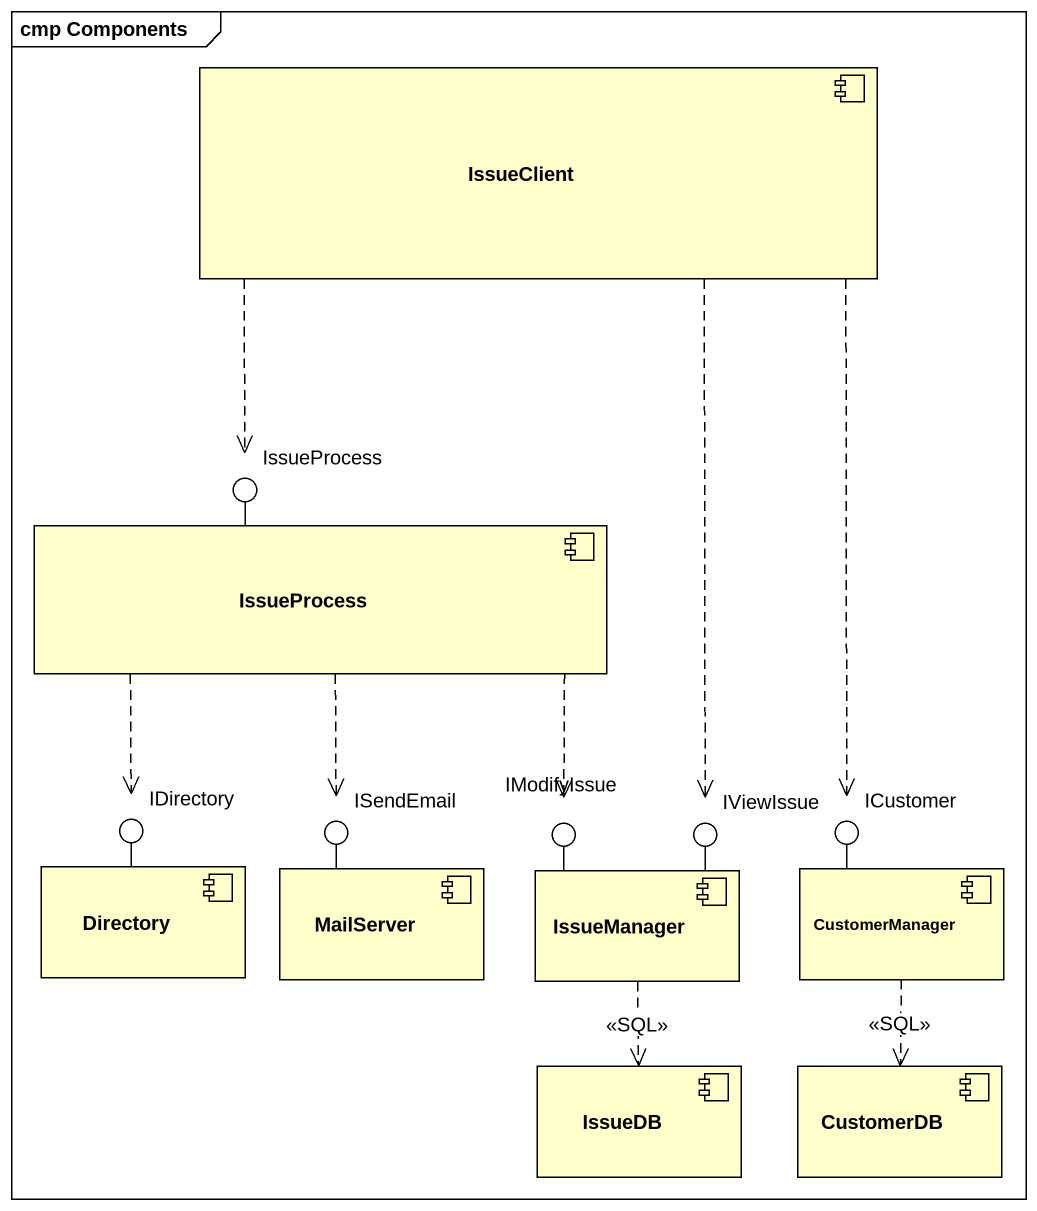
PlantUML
@startuml
mainframe cmp Components
component IssueClient
() IssueProcess
component "IssueProcess" as IssueProcess_2
() IDirectory
() ISendEmail
() IModifyIssue
() IViewIssue
() ICustomer
component Directory
component MailServer
component IssueManager
component CustomerManager
component IssueDB
component CustomerDB
IssueProcess_2 -up- IssueProcess
Directory -up- IDirectory
MailServer -up- ISendEmail
IssueManager -up- IModifyIssue
IssueManager -up- IViewIssue
CustomerManager -up- ICustomer
IssueClient ..> IssueProcess
IssueClient ..> IViewIssue
IssueClient ..> ICustomer
IssueProcess_2 ..> IDirectory
IssueProcess_2 ..> ISendEmail
IssueProcess_2 ..> IModifyIssue
IssueManager ..> IssueDB : <<SQL>>
CustomerManager ..> CustomerDB : <<SQL>>
@enduml
